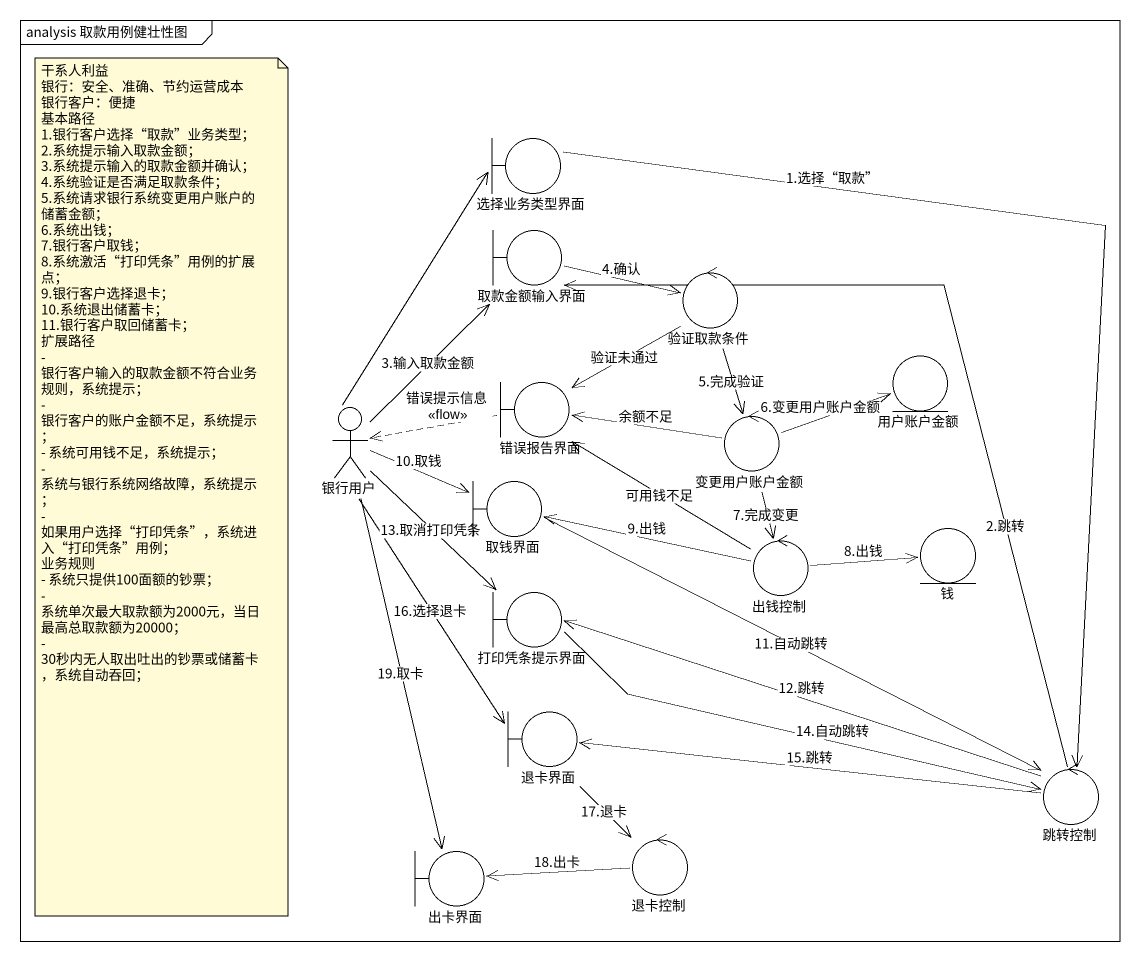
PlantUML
@startuml
mainframe analysis 取款用例健壮性图
boundary 选择业务类型界面
boundary 取款金额输入界面
control 验证取款条件
boundary 错误报告界面
entity 用户账户金额
actor 银行用户
control 变更用户账户金额
boundary 取钱界面
control 出钱控制
entity 钱
boundary 打印凭条提示界面
boundary 退卡界面
control 跳转控制
boundary 出卡界面
control 退卡控制
选择业务类型界面 --> 跳转控制 : 1.选择“取款”
取款金额输入界面 -right-> 验证取款条件 : 4.确认
验证取款条件 --> 错误报告界面 : 验证未通过
验证取款条件 --> 变更用户账户金额 : 5.完成验证
错误报告界面 .left.> 银行用户 : 错误提示信息\n<<flow>>
银行用户 -up-> 选择业务类型界面
银行用户 -up-> 取款金额输入界面 : 3.输入取款金额
银行用户 -right-> 取钱界面 : 10.取钱
银行用户 --> 打印凭条提示界面 : 13.取消打印凭条
银行用户 --> 退卡界面 : 16.选择退卡
银行用户 --> 出卡界面 : 19.取卡
变更用户账户金额 -left-> 错误报告界面 : 余额不足
变更用户账户金额 -right-> 用户账户金额 : 6.变更用户账户金额
变更用户账户金额 --> 出钱控制 : 7.完成变更
取钱界面 -right-> 跳转控制 : 11.自动跳转
出钱控制 -up-> 错误报告界面 : 可用钱不足
出钱控制 -left-> 取钱界面 : 9.出钱
出钱控制 -right-> 钱 : 8.出钱
打印凭条提示界面 -right-> 跳转控制 : 14.自动跳转
退卡界面 --> 退卡控制 : 17.退卡
跳转控制 -up-> 取款金额输入界面 : 2.跳转
跳转控制 -left-> 打印凭条提示界面 : 12.跳转
跳转控制 -left-> 退卡界面 : 15.跳转
退卡控制 -left-> 出卡界面 : 18.出卡
note as N1
  干系人利益
  银行：安全、准确、节约运营成本
  银行客户：便捷
  基本路径
  1.银行客户选择“取款”业务类型；
  2.系统提示输入取款金额；
  3.系统提示输入的取款金额并确认；
  4.系统验证是否满足取款条件；
  5.系统请求银行系统变更用户账户的储蓄金额；
  6.系统出钱；
  7.银行客户取钱；
  8.系统激活“打印凭条”用例的扩展点；
  9.银行客户选择退卡；
  10.系统退出储蓄卡；
  11.银行客户取回储蓄卡；
  扩展路径
  - 银行客户输入的取款金额不符合业务规则，系统提示；
  - 银行客户的账户金额不足，系统提示；
  - 系统可用钱不足，系统提示；
  - 系统与银行系统网络故障，系统提示；
  - 如果用户选择“打印凭条”，系统进入“打印凭条”用例；
  业务规则
  - 系统只提供100面额的钞票；
  - 系统单次最大取款额为2000元，当日最高总取款额为20000；
  - 30秒内无人取出吐出的钞票或储蓄卡，系统自动吞回；
end note
@enduml
